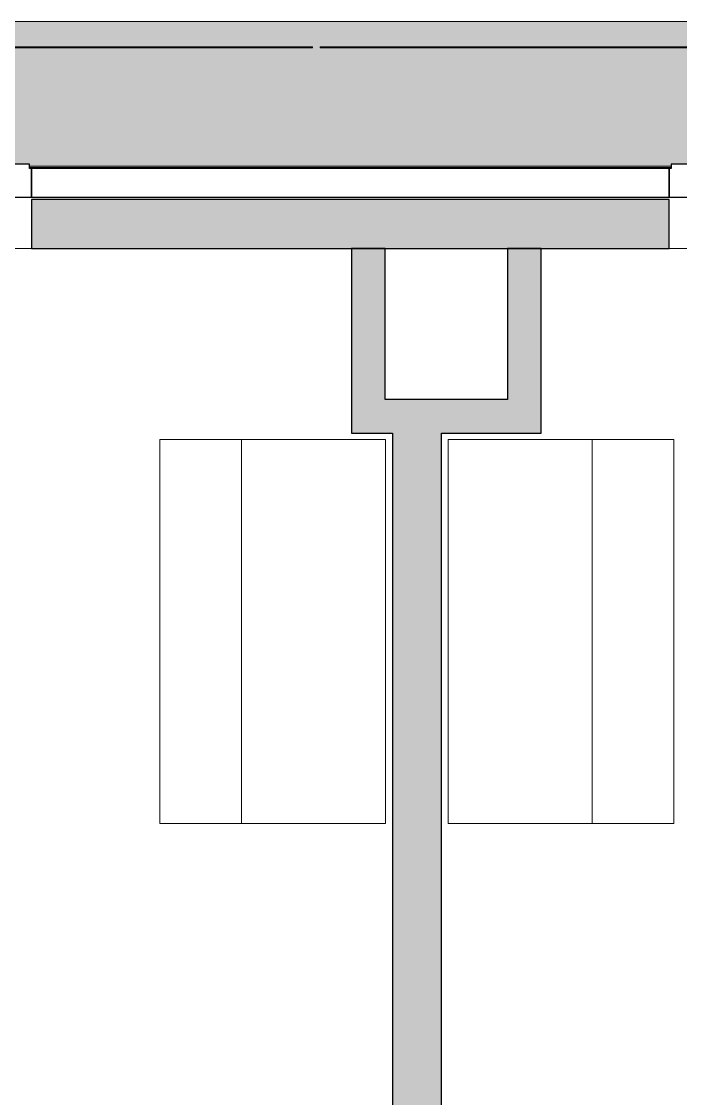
# Model space of a CAD drawing. Header units: millimetres. Extents: x 155927 to 326028, y -36033 to 97293.
# Drawn here: x 224616 to 225988, y 32475 to 34719 of the extents above; entities that cross this region are included whole.
import ezdxf

# ---------------------------------------------------------------- set-up
doc = ezdxf.new("R2010")
doc.units = ezdxf.units.MM
doc.header["$MEASUREMENT"] = 0
for name, color, linetype, lineweight in [('A-GLAZ', 7, 'CONTINUOUS', 9), ('A-GLAZ-CWMG', 7, 'CONTINUOUS', 9), ('A-WALL-PATT', 7, 'CONTINUOUS', 9), ('I-FURN', 8, 'CONTINUOUS', 9), ('I-WALL', 7, 'CONTINUOUS', 9)]:
    doc.layers.add(name, color=color, linetype=linetype, lineweight=lineweight)

msp = doc.modelspace()

# ---------------------------------------------------------------- hatches: boundary and pattern name
at = {"layer": 'A-GLAZ'}
msp.add_hatch(color=256, dxfattribs=at).paths.add_polyline_path([(229692.8, 34417), (229692.8, 34718.6), (220908.8, 34718.6), (220908.8, 34417), (220913.2, 34417), (220913.2, 34421.6), (222104.5, 34421.6), (222104.5, 34417), (223441.2, 34417), (223441.2, 34421.6), (224632.5, 34421.6), (224632.5, 34417), (225969.2, 34417), (225969.2, 34421.6), (227160.5, 34421.6), (227160.5, 34417), (228497.2, 34417), (228497.2, 34421.6), (229688.5, 34421.6), (229688.5, 34417)], flags=0)
h = msp.add_hatch(color=256, dxfattribs=at)
h.paths.add_polyline_path([(229692.8, 34414.8), (229692.8, 34417), (229688.5, 34417), (229688.5, 34414.8)], flags=0)
h.paths.add_polyline_path([(228450.1, 34414.8), (228497.2, 34414.8), (228497.2, 34417), (227160.5, 34417), (227160.5, 34414.8), (227843.5, 34414.8)], flags=0)
h.paths.add_polyline_path([(225969.2, 34414.8), (225969.2, 34417), (224632.5, 34417), (224632.5, 34414.8), (225964.2, 34414.8)], flags=0)
h.paths.add_polyline_path([(223441.2, 34414.8), (223441.2, 34417), (222104.5, 34417), (222104.5, 34414.8), (223436.2, 34414.8)], flags=0)
h.paths.add_polyline_path([(220913.2, 34414.8), (220913.2, 34417), (220908.8, 34417), (220908.8, 34414.8)], flags=0)
at = {"layer": 'A-WALL-PATT'}
for points in [[(224738.8, 34245.6), (224738.8, 34347.6), (224636.8, 34347.6), (224636.8, 34245.6)], [(225862.8, 34245.6), (225862.8, 34347.6), (224738.8, 34347.6), (224738.8, 34245.6), (225417.2, 34245.6)], [(225964.8, 34245.6), (225964.8, 34347.6), (225862.8, 34347.6), (225862.8, 34245.6)], [(225373.4, 33861), (225373.4, 34245.6), (225303.4, 34245.6), (225303.4, 33861)], [(225698, 33931), (225698, 34245.6), (225628, 34245.6), (225628, 33931)], [(225491, 33861), (225698, 33861), (225698, 33931), (225373.4, 33931), (225373.4, 33861), (225417.2, 33861)], [(225389, 29859.6), (225491, 29859.6), (225491, 33861), (225389, 33861), (225389, 30212.6)]]:
    msp.add_hatch(color=256, dxfattribs=at).paths.add_polyline_path(points, flags=0)

# ---------------------------------------------------------------- linework, layer by layer
at = {"layer": 'A-GLAZ'}
for p, q in [((229692.8, 34718.6), (220908.8, 34718.6)), ((225969.2, 34417), (224632.5, 34417)), ((225969.2, 34414.8), (224632.5, 34414.8))]:
    msp.add_line(p, q, dxfattribs=at)
at = {"layer": 'A-GLAZ', "lineweight": 30}
for p, q in [((224632.5, 34421.6), (224571.6, 34421.6)), ((224632.5, 34412.6), (224632.5, 34421.6)), ((226030, 34421.6), (225969.2, 34421.6)), ((225969.2, 34421.6), (225969.2, 34412.6)), ((224636.8, 34412.6), (224632.5, 34412.6)), ((225964.8, 34412.6), (224636.8, 34412.6)), ((224636.8, 34412.6), (224636.8, 34352.8)), ((224636.8, 34352.8), (224636.8, 34412.6)), ((225964.8, 34352.8), (225964.8, 34412.6)), ((225969.2, 34412.6), (225964.8, 34412.6)), ((225964.8, 34412.6), (225964.8, 34352.8)), ((224577.6, 34352.8), (224636.8, 34352.8)), ((224636.8, 34352.8), (225964.8, 34352.8)), ((225964.8, 34352.8), (226024, 34352.8))]:
    msp.add_line(p, q, dxfattribs=at)
at = {"layer": 'A-GLAZ-CWMG'}
for p, q in [((224550.8, 34665.6), (225221.9, 34665.6)), ((225221.9, 34663.6), (224550.8, 34663.6)), ((225221.9, 34665.6), (225221.9, 34663.6)), ((225237.9, 34663.6), (225237.9, 34665.6)), ((225237.9, 34665.6), (226050.8, 34665.6)), ((226050.8, 34663.6), (225237.9, 34663.6))]:
    msp.add_line(p, q, dxfattribs=at)
at = {"layer": 'I-FURN'}
for p, q in [((225074.1, 33847.7), (224904.1, 33847.7)), ((224904.1, 33847.7), (224904.1, 33047.7)), ((225374.1, 33847.7), (225074.1, 33847.7)), ((225074.1, 33847.7), (225074.1, 33047.7)), ((225374.1, 33047.7), (225374.1, 33847.7)), ((225804.8, 33847.7), (225504.8, 33847.7)), ((225504.8, 33847.7), (225504.8, 33047.7)), ((225804.8, 33047.7), (225804.8, 33847.7)), ((225974.8, 33847.7), (225804.8, 33847.7)), ((225974.8, 33047.7), (225974.8, 33847.7)), ((224904.1, 33047.7), (225074.1, 33047.7)), ((225074.1, 33047.7), (225374.1, 33047.7)), ((225504.8, 33047.7), (225804.8, 33047.7)), ((225804.8, 33047.7), (225974.8, 33047.7))]:
    msp.add_line(p, q, dxfattribs=at)
at = {"layer": 'I-WALL', "lineweight": 30}
for p, q in [((224636.8, 34347.6), (224636.8, 34245.6)), ((224738.8, 34347.6), (224636.8, 34347.6)), ((225862.8, 34347.6), (224738.8, 34347.6)), ((225964.8, 34347.6), (225862.8, 34347.6)), ((225964.8, 34245.6), (225964.8, 34347.6)), ((224636.8, 34245.6), (224738.8, 34245.6)), ((224738.8, 34245.6), (225862.8, 34245.6)), ((225373.4, 34245.6), (225303.4, 34245.6)), ((225303.4, 34245.6), (225303.4, 33861)), ((225373.4, 33931), (225373.4, 34245.6)), ((225698, 34245.6), (225628, 34245.6)), ((225628, 34245.6), (225628, 33931)), ((225698, 33931), (225698, 34245.6)), ((225862.8, 34245.6), (225964.8, 34245.6)), ((225628, 33931), (225373.4, 33931)), ((225698, 33861), (225698, 33931)), ((225303.4, 33861), (225373.4, 33861)), ((225373.4, 33861), (225389, 33861)), ((225389, 33861), (225389, 29859.6)), ((225491, 29859.6), (225491, 33861)), ((225491, 33861), (225698, 33861))]:
    msp.add_line(p, q, dxfattribs=at)
at = {"layer": 'I-WALL'}
for p, q in [((224636.8, 34245.6), (223436.8, 34245.6)), ((227164.8, 34245.6), (225964.8, 34245.6))]:
    msp.add_line(p, q, dxfattribs=at)

doc.saveas('drawing.dxf')
